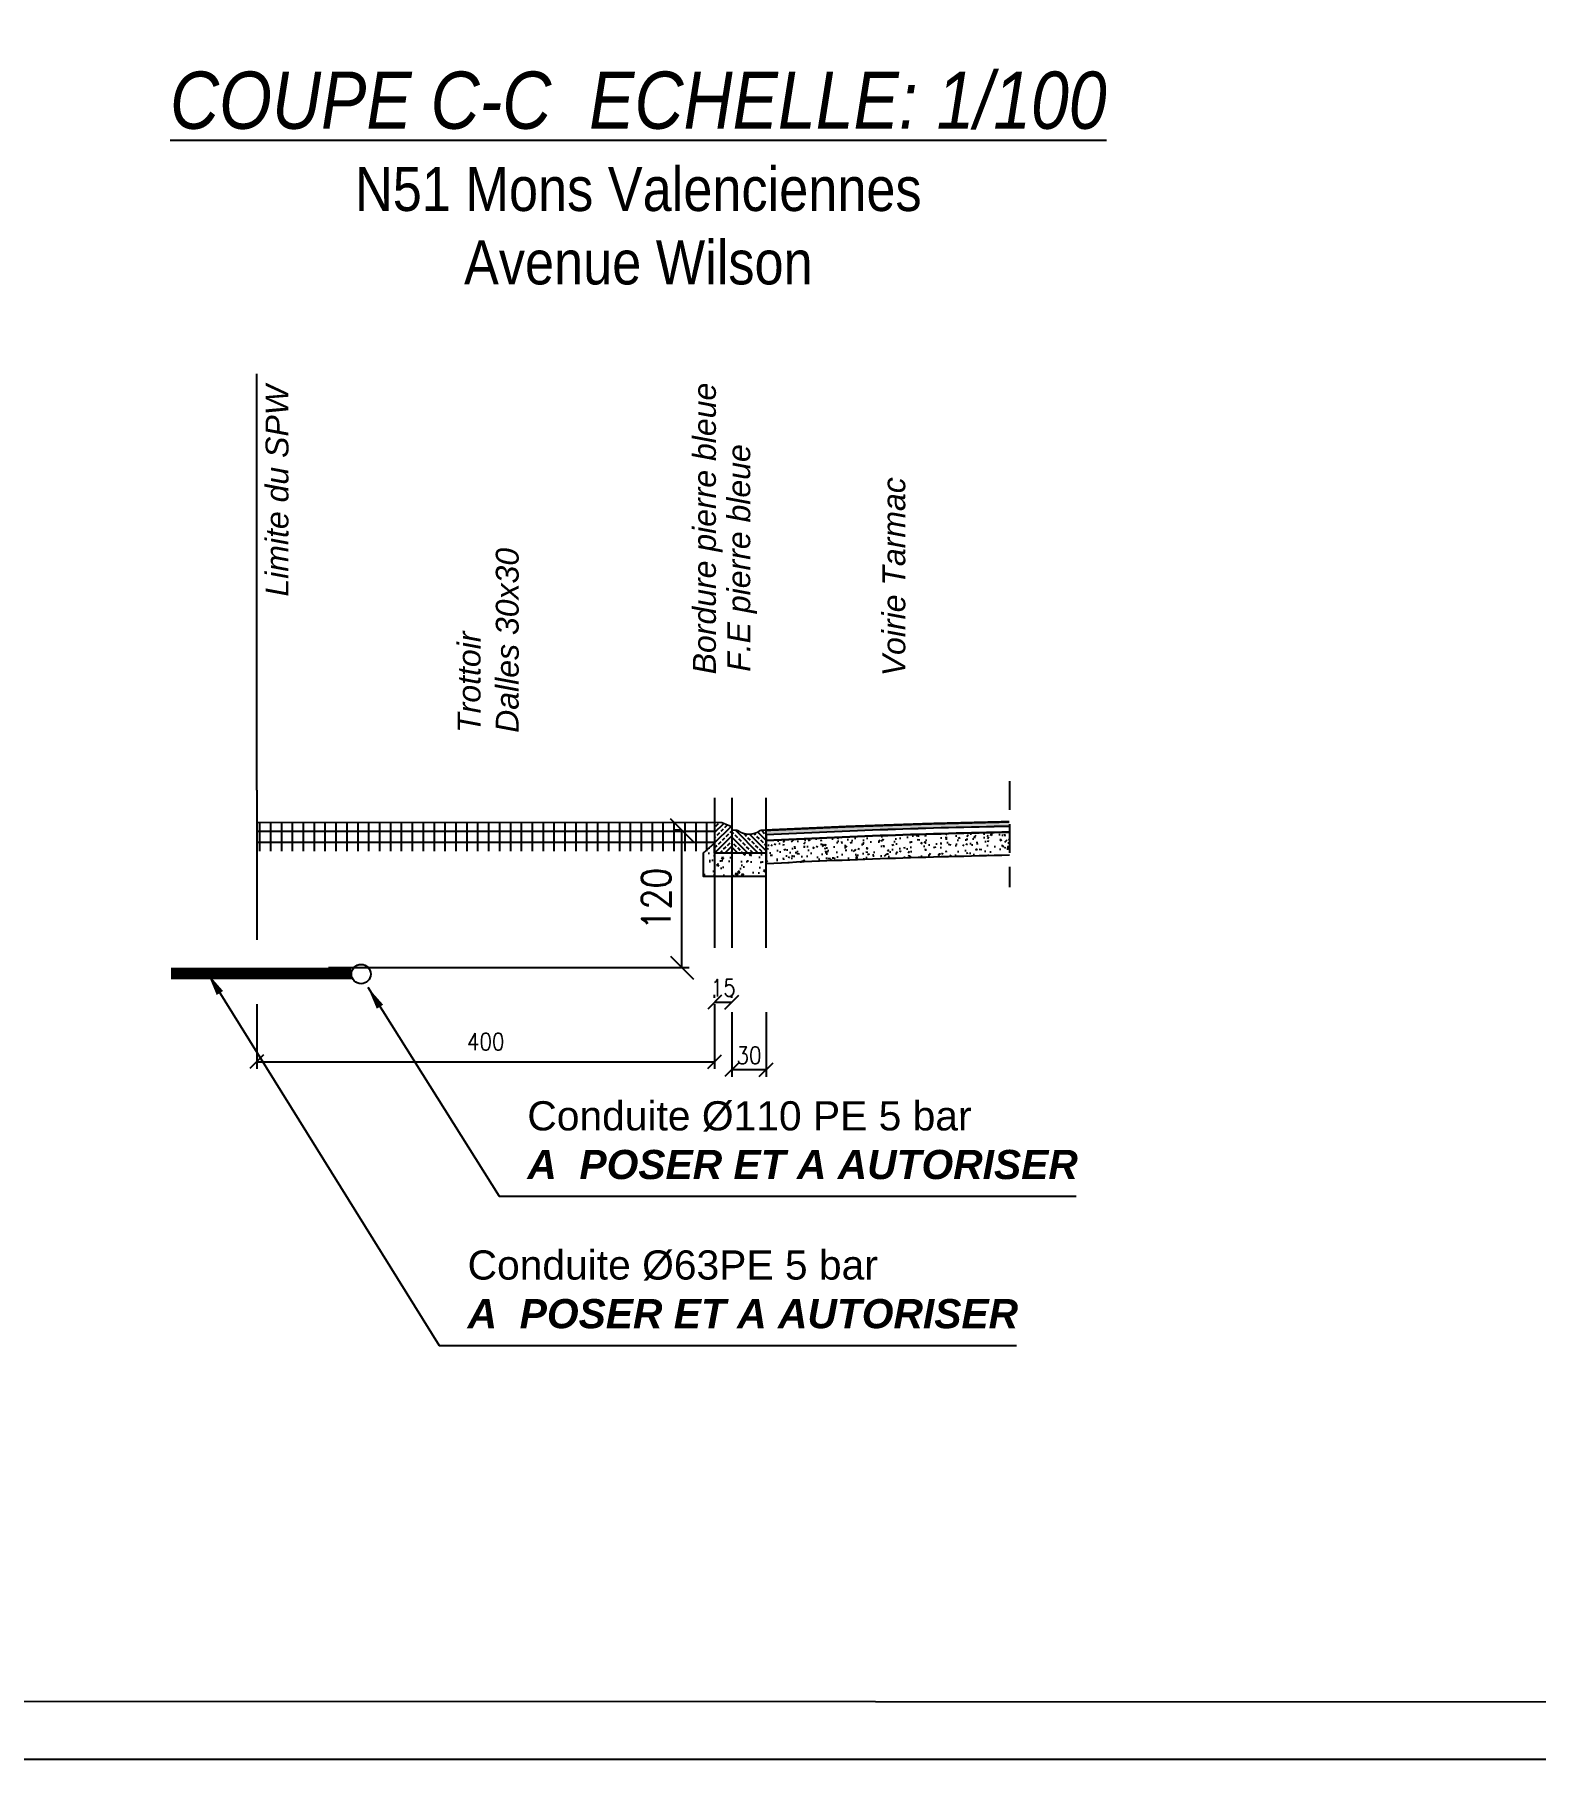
# Model space of a CAD drawing. Header units: millimetres. Extents: x 233857 to 235003, y 252930 to 253232.
# Drawn here: x 234454.8 to 234586, y 252930 to 253080.6 of the extents above; entities that cross this region are included whole.
import ezdxf

# ---------------------------------------------------------------- set-up
doc = ezdxf.new("R2010")
doc.units = ezdxf.units.MM
doc.linetypes.add('DASHED2', pattern=[0.375, 0.25, -0.125])
doc.layers.get('0').update_dxf_attribs({"linetype": 'CONTINUOUS'})
doc.layers.get('Defpoints').update_dxf_attribs({"linetype": 'CONTINUOUS'})
for name, color, linetype in [('1BP_POSE', 30, 'CONTINUOUS'), ('1CARTOUCHE', 7, 'CONTINUOUS'), ('1DIVERS', 7, 'CONTINUOUS'), ('1GAZ_POSE', 1, 'CONTINUOUS'), ('1MP_POSE', 1, 'CONTINUOUS')]:
    doc.layers.add(name, color=color, linetype=linetype)
doc.styles.add('ROMANS', font='romans.shx')
doc.styles.get("Standard").update_dxf_attribs({"font": 'romans.shx', "width": 0.85})
doc.dimstyles.new('1-500', dxfattribs={"dimtxt": 1.5, "dimasz": 1.2, "dimexe": 0.625, "dimexo": 0.625, "dimgap": 1, "dimtad": 1, "dimdec": 0, "dimlfac": 10, "dimzin": 0, "dimdsep": 46, "dimtxsty": 'Standard', "dimblk": 'OBLIQUE', "dimcen": -0.5, "dimadec": 0, "dimazin": 0, "dimtfac": 1, "dimtdec": 0, "dimtmove": 0, "dimatfit": 3, "dimfxl": 0, "dimtolj": 1, "dimtzin": 0, "dimarcsym": 0})
doc.dimstyles.get("Standard").update_dxf_attribs({"dimtxt": 1.5, "dimasz": 1.2, "dimexe": 0.625, "dimexo": 0.625, "dimgap": 0.25, "dimtad": 1, "dimdec": 1, "dimzin": 0, "dimdsep": 46, "dimtxsty": 'Standard', "dimcen": -0.5, "dimadec": 0, "dimazin": 0, "dimtfac": 1, "dimtdec": 1, "dimtmove": 0, "dimatfit": 3, "dimfxl": 0, "dimtolj": 1, "dimtzin": 0, "dimarcsym": 0})

# ---------------------------------------------------------------- blocks, each defined once
blk = doc.blocks.new('*U252')
h = blk.add_hatch()
h.set_pattern_fill('AR-SAND', color=256, scale=0.01, style=0)
h.set_pattern_definition([(37.50000000000001, (-265.1166229312829, -168.6836511047096), (-0.01600031295984046, 0.4894132373293424), [0, -0.38608, 0, -0.4318, 0, -0.41275]), (7.499999999999999, (-265.1166229312829, -168.6836511047096), (0.4495232831380027, 0.7168251005683542), [0, -0.20828, 0, -0.34798, 0, -0.13335]), (327.5, (-265.4290429312829, -168.6836511047096), (0.790992370241458, 0.001437184678545691), [0, -0.1269999999999999, 0, -0.4571999999999999, 0, -0.5968999999999998]), (317.5, (-265.4290429312829, -168.6836511047096), (0.7635564524722972, 0.2229293232572162), [0, -0.0635, 0, -0.29972, 0, -0.3429])])
edge = h.paths.add_edge_path()
edge.add_line((21.25566641888065, 0.3396946520166466), (21.25566641888065, 0.7401379666663388))
edge.add_arc((35.00000000005357, -699.5624713509444), 700.4374713867361, 91.12435853831519, 92.86419248543511)
edge.add_line((0, 0), (-1.412558958691079e-10, -0.400687812773981))
edge.add_arc((35.015015502089, -700.1629772441139), 700.6377901746462, 91.12526518597917, 92.86460235636082, ccw=False)
h = blk.add_hatch()
h.set_pattern_fill('AR-CONC', color=256, scale=0.01, style=0)
h.set_pattern_definition([(49.99999999999999, (-165.1166229312829, -161.988307528222), (1.82184668996004, -0.1593908553890309), [0.1905, -2.0955]), (355, (-165.1166229312829, -161.988307528222), (-0.3524282597566699, 1.9105664288218), [0.1524, -1.6764]), (100.451, (-164.9648029312829, -162.001590028222), (1.469425016659592, 1.751166878202919), [0.1619, -1.7809]), (46.1842, (-165.1166229312829, -161.480307528222), (2.710790408921299, -0.4204232793272715), [0.28575, -3.14325]), (96.6356, (-164.8907239312829, -161.515342528222), (2.374042344662371, 2.474255558900492), [0.24285, -2.67135]), (351.1840000000001, (-165.1166229312829, -161.480307528222), (2.374046058139339, 2.474251178605977), [0.2286, -2.5146]), (21, (-164.8626229312829, -161.607307528222), (1.516148798353833, -1.022655185167625), [0.1905, -2.0955]), (326.0000000000001, (-164.8626229312829, -161.607307528222), (0.6180202834764708, 1.841879661223193), [0.1524, -1.6764]), (71.4514, (-164.7362779312829, -161.692528528222), (2.134164907701245, 0.8192285771605745), [0.1619, -1.7809]), (37.50000000000001, (-165.1166229312829, -161.988307528222), (0.03088603250591817, 0.8455503887315311), [0, -1.65608, 0, -1.7018, 0, -1.68275]), (7.499999999999999, (-165.1166229312829, -161.988307528222), (0.6681966251030574, 1.001805748181195), [0, -0.9702799999999999, 0, -1.61798, 0, -0.6413500000000001]), (327.5, (-165.6830429312829, -161.988307528222), (1.355905951668714, -0.05728743992673458), [0, -0.6349999999999998, 0, -1.9812, 0, -2.628899999999999]), (317.5, (-165.9370429312829, -161.988307528222), (1.48129181386018, 0.2542649103333302), [0, -0.8255, 0, -1.31572, 0, -1.8669])])
h.paths.add_polyline_path([(21.25566641888065, -2.160768141763441), (21.25566641888065, -0.1599628296572462, 0.007589449027951177), (3.552713678800501e-15, -0.9014079051281385), (-2.721591840781912e-10, -2.900906108433304, -0.007591603539686655)])
at = {"linetype": 'DASHED2', "ltscale": 10}
blk.add_line((21.25566641888065, 4.290907767727504), (21.25566641888065, -4.984989800630615), dxfattribs=at)
at = {"const_width": 0.2, "flags": 128}
blk.add_lwpolyline([(0, 5.684341886080801e-14, -0.007591603539649292), (21.25566641888071, 0.7401379666662251, -0.007591603539649292)], format="xyb", dxfattribs=at)
at = {"flags": 128}
blk.add_lwpolyline([(21.25566641888076, 0.339694652016874, 0.007589435817328767), (-1.412558958691079e-10, -0.400687812773981), (0, 0)], format="xyb", dxfattribs=at)
at = {"layer": '1DIVERS', "flags": 128}
blk.add_lwpolyline([(-1.410569439030951e-10, -10.25974138211026), (-1.411422090313863e-10, 2.826101895454855)], dxfattribs=at)
at = {"layer": '1DIVERS'}
for points in [[(21.25566641888088, 0.3398314416506309, 0.007587261893371924), (-1.410853656125255e-10, -0.4001870873612461), (0, -0.9014079051282806, -0.007589449027951217), (21.25566641888076, -0.1599628296573883, -0.007589449027951217)], [(21.25566641888076, -0.1599628296573883, 0.007589449027951221), (0, -0.9014079051282806), (-2.721662895055488e-10, -2.900906108433219, -0.007591603539686608), (21.25566641888051, -2.160768141763242, -0.007591603539686608)]]:
    blk.add_lwpolyline(points, format="xyb", dxfattribs=at)
at = {"layer": '1DIVERS', "insert": (12.18121967713282, 13.44662950859853), "char_height": 2, "width": 22.04127934493987, "attachment_point": 7, "rotation": 90}
blk.add_mtext('{\\fArial|b0|i1|c0|p34;\\W1;Voirie Tarmac}', dxfattribs=at)
blk = doc.blocks.new('_Oblique')
at = {"color": 0, "linetype": 'ByBlock', "lineweight": -2}
blk.add_line((-0.5, -0.5), (0.5, 0.5), dxfattribs=at)
blk = doc.blocks.new('*D243')
at = {"layer": '1DIVERS', "color": 0, "lineweight": -2, "transparency": 16777216}
for p, q in [((-7.143696306157951e-15, -15.86803108362784), (-7.489699029702437e-15, -21.51887100397457)), ((39.99999999989814, -15.86803108362784), (39.99999999989814, -21.51887100397457)), ((-7.451430081145488e-15, -20.89387100397457), (39.99999999989814, -20.89387100397457))]:
    blk.add_line(p, q, dxfattribs=at)
at = {"layer": 'Defpoints', "color": 0, "transparency": 16777216}
for p in [(-7.105427357601002e-15, -15.24303108362784), (39.99999999989814, -15.24303108362784), (39.99999999989814, -20.89387100397457)]:
    blk.add_point(p, dxfattribs=at)
at = {"layer": '1DIVERS', "color": 0, "lineweight": -2, "transparency": 16777216, "xscale": 1.2, "yscale": 1.2, "zscale": 1.2, "rotation": 180}
blk.add_blockref('_Oblique', (-7.451430081145488e-15, -20.89387100397457), dxfattribs=at)
at = {"layer": '1DIVERS', "color": 0, "lineweight": -2, "transparency": 16777216, "xscale": 1.2, "yscale": 1.2, "zscale": 1.2}
blk.add_blockref('_Oblique', (39.99999999989814, -20.89387100397457), dxfattribs=at)
at = {"layer": '1DIVERS', "color": 0, "transparency": 16777216, "insert": (19.99999999994906, -19.14387100397457), "char_height": 1.5, "attachment_point": 5}
blk.add_mtext('\\A1;400', dxfattribs=at)
blk = doc.blocks.new('*D247')
at = {"layer": '1DIVERS', "color": 0, "lineweight": -2, "transparency": 16777216}
for p, q in [((234514.2681343213, 252996.4813959197), (234514.2681343213, 252996.7309754914)), ((234515.7681343213, 252996.4813959197), (234515.7681343213, 252996.7309754914)), ((234514.2681343213, 252996.1059754914), (234515.7681343213, 252996.1059754914))]:
    blk.add_line(p, q, dxfattribs=at)
at = {"layer": 'Defpoints', "color": 0, "transparency": 16777216}
for p in [(234514.2681343213, 252995.8563959197), (234515.7681343213, 252996.1059754914), (234515.7681343213, 252995.8563959197)]:
    blk.add_point(p, dxfattribs=at)
at = {"layer": '1DIVERS', "color": 0, "lineweight": -2, "transparency": 16777216, "xscale": 1.2, "yscale": 1.2, "zscale": 1.2, "rotation": 180}
blk.add_blockref('_Oblique', (234514.2681343213, 252996.1059754914), dxfattribs=at)
at = {"layer": '1DIVERS', "color": 0, "lineweight": -2, "transparency": 16777216, "xscale": 1.2, "yscale": 1.2, "zscale": 1.2}
blk.add_blockref('_Oblique', (234515.7681343213, 252996.1059754914), dxfattribs=at)
at = {"layer": '1DIVERS', "transparency": 16777216, "insert": (234515.0181343213, 252997.3559754914), "char_height": 1.5, "attachment_point": 5}
blk.add_mtext('\\A1;15', dxfattribs=at)
blk = doc.blocks.new('*D248')
at = {"layer": '1DIVERS', "color": 0, "lineweight": -2, "transparency": 16777216}
for p, q in [((234515.7681343213, 252995.2313959197), (234515.7681343213, 252989.5805559994)), ((234518.7681343213, 252995.2313959197), (234518.7681343213, 252989.5805559994)), ((234518.7681343213, 252990.2055559994), (234515.7681343213, 252990.2055559994))]:
    blk.add_line(p, q, dxfattribs=at)
at = {"layer": 'Defpoints', "color": 0, "transparency": 16777216}
for p in [(234515.7681343213, 252995.8563959197), (234518.7681343213, 252995.8563959197), (234515.7681343213, 252990.2055559994)]:
    blk.add_point(p, dxfattribs=at)
at = {"layer": '1DIVERS', "color": 0, "lineweight": -2, "transparency": 16777216, "xscale": 1.2, "yscale": 1.2, "zscale": 1.2, "rotation": 180}
blk.add_blockref('_Oblique', (234515.7681343213, 252990.2055559994), dxfattribs=at)
at = {"layer": '1DIVERS', "color": 0, "lineweight": -2, "transparency": 16777216, "xscale": 1.2, "yscale": 1.2, "zscale": 1.2}
blk.add_blockref('_Oblique', (234518.7681343213, 252990.2055559994), dxfattribs=at)
at = {"layer": '1DIVERS', "transparency": 16777216, "insert": (234517.2681343213, 252991.4555559994), "char_height": 1.5, "attachment_point": 5}
blk.add_mtext('\\A1;30', dxfattribs=at)
blk = doc.blocks.new('*D254')
at = {"layer": '1DIVERS', "color": 0, "lineweight": -2, "transparency": 16777216}
for p, q in [((234511.2457388338, 253011.1195903706), (234510.7896436547, 253011.1195903706)), ((234511.4146436547, 252999.1195903706), (234511.4146436547, 253011.1195903706)), ((234480.5313406179, 252999.1195903706), (234512.0396436547, 252999.1195903706))]:
    blk.add_line(p, q, dxfattribs=at)
at = {"layer": 'Defpoints', "color": 0, "transparency": 16777216}
for p in [(234511.4146436547, 253011.1195903706), (234511.8707388338, 253011.1195903706), (234479.9063406179, 252999.1195903706)]:
    blk.add_point(p, dxfattribs=at)
at = {"layer": '1DIVERS', "color": 0, "lineweight": -2, "transparency": 16777216, "xscale": 2, "yscale": 2, "zscale": 2}
for p, rotation in [((234511.4146436547, 253011.1195903706), 90), ((234511.4146436547, 252999.1195903706), 270)]:
    blk.add_blockref('_Oblique', p, dxfattribs=dict(at, rotation=rotation))
at = {"layer": '1DIVERS', "color": 0, "transparency": 16777216, "insert": (234509.1646436546, 253005.1195903707), "char_height": 2.5, "attachment_point": 5, "rotation": 90}
blk.add_mtext('\\A1;120', dxfattribs=at)
blk = doc.blocks.new('*U242')
at = {"layer": '1DIVERS'}
h = blk.add_hatch(dxfattribs=at)
h.set_pattern_fill('NET', color=256, scale=0.3, style=0)
h.set_pattern_definition([(7.016709298534877e-15, (29.99999999989819, -2.500499950009999), (0, 0.9524999999999999), []), (90, (29.99999999989819, -2.500499950009999), (-0.9524999999999999, 5.832380380939269e-17), [])])
h.paths.add_polyline_path([(0, -3.552713678800501e-15), (-7.105427357601002e-15, -2.500499950009999), (39.99999999989814, -2.500499950009999), (39.99999999989814, -3.552713678800501e-15)])
blk.add_line((-7.105427357601002e-15, 2.82610189545289), (-7.105427357601002e-15, -10.25974138211217), dxfattribs=at)
at = {"layer": '1DIVERS', "ltscale": 0.5, "const_width": 0.15, "flags": 128}
blk.add_lwpolyline([(39.99999999989814, -3.552713678800501e-15), (0, -3.552713678800501e-15)], dxfattribs=at)
at = {"layer": '1DIVERS', "insert": (22.9070966098327, 7.828517485116524), "char_height": 2, "width": 17.97526783889062, "attachment_point": 7, "rotation": 90}
blk.add_mtext('{\\fArial|b0|i1|c0|p34;\\W1;\\C7;Trottoir\\PDalles 30x30}', dxfattribs=at)
at = {"layer": '1DIVERS'}
dim = blk.add_linear_dim(base=(39.99999999989814, -20.89387100397457), p1=(-7.105427357601002e-15, -15.24303108362784), p2=(39.99999999989814, -15.24303108362784), angle=7.016709298534877e-15, dimstyle='1-500', dxfattribs=at)
dim.commit()
dim.dimension.update_dxf_attribs({"geometry": '*D243', "text_midpoint": (19.99999999994906, -19.14387100397457)})

msp = doc.modelspace()

# ---------------------------------------------------------------- hatches: boundary and pattern name
at = {"layer": '1DIVERS'}
h = msp.add_hatch(dxfattribs=at)
h.set_pattern_fill('ANSI33', color=256, scale=0.1, style=0)
h.set_pattern_definition([(45, (234514.2681343213, 253009.1195903707), (-0.4490128060534576, 0.4490128060534577), []), (45, (234514.7171473214, 253009.1195903707), (-0.4490128060534576, 0.4490128060534577), [0.3175, -0.15875])])
h.paths.add_polyline_path([(234514.8702302483, 253011.7986488116), (234514.2681343213, 253011.7986488116), (234514.2681343213, 253009.1195903707), (234515.7681343213, 253009.1195903707), (234515.7681343213, 253011.4272906762)])
h = msp.add_hatch(dxfattribs=at)
h.set_pattern_fill('AR-CONC', color=256, scale=0.01, angle=90, style=0)
h.set_pattern_definition([(140, (234516.7681343213, 253007.1195903707), (0.159390855389031, 1.82184668996004), [0.1905, -2.0955]), (85.00000000000001, (234516.7681343213, 253007.1195903707), (-1.9105664288218, -0.3524282597566698), [0.1524, -1.6764]), (190.451, (234516.7814168213, 253007.2714103707), (-1.751166878202919, 1.469425016659592), [0.1619, -1.7809]), (136.1842, (234516.2601343213, 253007.1195903707), (0.4204232793272716, 2.710790408921299), [0.28575, -3.14325]), (186.6356, (234516.2951693213, 253007.3454893708), (-2.474255558900492, 2.374042344662371), [0.24285, -2.67135]), (81.18400000000004, (234516.2601343213, 253007.1195903707), (-2.474251178605977, 2.374046058139339), [0.2286, -2.5146]), (111, (234516.3871343214, 253007.3735903708), (1.022655185167625, 1.516148798353833), [0.1905, -2.0955]), (56.00000000000004, (234516.3871343214, 253007.3735903708), (-1.841879661223193, 0.6180202834764709), [0.1524, -1.6764]), (161.4514, (234516.4723553213, 253007.4999353708), (-0.8192285771605744, 2.134164907701245), [0.1618999999999925, -1.78089999999994]), (127.5, (234516.7681343213, 253007.1195903707), (-0.8455503887315311, 0.03088603250591822), [0, -1.65608, 0, -1.7018, 0, -1.68275]), (97.49999999999987, (234516.7681343213, 253007.1195903707), (-1.001805748181195, 0.6681966251030576), [0, -0.9702799999999998, 0, -1.61798, 0, -0.64135]), (57.49999999999999, (234516.7681343213, 253006.5531703708), (0.05728743992673466, 1.355905951668714), [0, -0.635, 0, -1.9812, 0, -2.6289]), (47.5, (234516.7681343213, 253006.2991703707), (-0.25426491033333, 1.48129181386018), [0, -0.8255, 0, -1.31572, 0, -1.8669])])
h.paths.add_polyline_path([(234518.7681343213, 253009.1195903707), (234514.2681343213, 253009.1195903707), (234514.2681343213, 253009.9766888125), (234513.2681343213, 253009.1195903707), (234513.2681343213, 253007.1195903707), (234518.7681343213, 253007.1195903707)])
h = msp.add_hatch(dxfattribs=at)
h.set_pattern_fill('ANSI33', color=256, scale=0.1, angle=90, style=0)
h.set_pattern_definition([(135, (234520.7681343213, 253009.1195903707), (-0.4490128060534577, -0.4490128060534576), []), (135, (234520.7681343213, 253009.5686033707), (-0.4490128060534577, -0.4490128060534576), [0.3175, -0.15875])])
edge = h.paths.add_edge_path()
edge.add_line((234516.2681343213, 253011.1195903707), (234515.7681343213, 253011.1195903707))
edge.add_line((234515.7681343213, 253011.1195903707), (234515.7681343213, 253009.1195903707))
edge.add_line((234515.7681343213, 253009.1195903707), (234518.7681343213, 253009.1195903707))
edge.add_line((234518.7681343213, 253009.1195903707), (234518.7681343213, 253011.1195903707))
edge.add_line((234518.7681343213, 253011.1195903707), (234518.2681343213, 253011.1195903707))
edge.add_arc((234517.2681343213, 253012.3731617993), 1.603571428564278, 231.4199075614187, 308.5800924385813, ccw=False)

# ---------------------------------------------------------------- linework, layer by layer
at = {"layer": '1BP_POSE', "linetype": 'Continuous', "const_width": 1, "flags": 128}
msp.add_lwpolyline([(234482.5383373831, 252998.6025140956), (234466.7693692319, 252998.6025140956)], dxfattribs=at)
at = {"layer": '1CARTOUCHE'}
for points in [[(233857.3805249478, 253226.9575260268), (235003.0665092048, 253226.9575260268), (235003.0665092048, 252929.9575260268), (233857.3805249478, 252929.9575260268)], [(234792.8128948502, 253221.4124698622), (233867.0818445545, 253221.4124698622), (233867.0818445545, 252935.1575260269), (234792.8128948502, 252934.9575260269)]]:
    msp.add_lwpolyline(points, close=True, dxfattribs=at)
at = {"layer": '1DIVERS'}
for p, q in [((234514.2681343213, 253013.9456922662), (234514.2681343213, 253000.8598489886)), ((234515.7681343211, 253013.9456922662), (234515.7681343211, 253000.8598489886))]:
    msp.add_line(p, q, dxfattribs=at)
at = {"layer": '1DIVERS', "flags": 128}
msp.add_lwpolyline([(234474.2681343214, 253014.624750707), (234474.2681343214, 253050.9724582401)], dxfattribs=at)
at = {"layer": '1DIVERS', "ltscale": 0.5, "const_width": 0.15, "flags": 128}
msp.add_lwpolyline([(234514.8702302483, 253011.7986488116), (234514.2681343213, 253011.7986488116), (234514.2681343213, 253009.1195903707), (234515.7681343213, 253009.1195903707), (234515.7681343213, 253011.4272906762)], close=True, dxfattribs=at)
at = {"layer": '1DIVERS', "flags": 128}
msp.add_lwpolyline([(234518.7681343213, 253009.1195903707), (234514.2681343213, 253009.1195903707), (234514.2681343213, 253009.9766888125), (234513.2681343213, 253009.1195903707), (234513.2681343213, 253007.1195903707), (234518.7681343213, 253007.1195903707)], close=True, dxfattribs=at)
at = {"layer": '1DIVERS', "ltscale": 0.5, "const_width": 0.15, "flags": 128}
msp.add_lwpolyline([(234516.2681343213, 253011.1195903707), (234515.7681343213, 253011.1195903707), (234515.7681343213, 253009.1195903707), (234518.7681343213, 253009.1195903707), (234518.7681343213, 253011.1195903707), (234518.2681343213, 253011.1195903707, -0.3500000000002731)], format="xyb", close=True, dxfattribs=at)
at = {"layer": '1GAZ_POSE'}
msp.add_circle((234483.3792462901, 252998.5585576688), 0.8420569798618089, dxfattribs=at)

# ---------------------------------------------------------------- block references
at = {"layer": '1DIVERS'}
for name, p in [('*U252', (234518.7681343215, 253011.1195903707)), ('*U242', (234474.2681343214, 253011.7986488116))]:
    msp.add_blockref(name, p, dxfattribs=at)

# ---------------------------------------------------------------- texts
at = {"layer": '1BP_POSE', "linetype": 'Continuous', "insert": (234492.6848297844, 252974.4243735185), "char_height": 2.55, "attachment_point": 1, "style": 'ROMANS'}
msp.add_mtext('{\\fArial|b0|i0|c0|p34;Conduite %%C63PE 5 bar}\\P{\\fArial|b1|i1|c0|p34;A  POSER ET A AUTORISER}', dxfattribs=at)
at = {"layer": '1CARTOUCHE', "ltscale": 0.5, "insert": (234507.5994048229, 253077.3843644088), "char_height": 5, "width": 166.5427828817064, "attachment_point": 2}
msp.add_mtext('{\\fArial|b0|i1|c0|p34;\\LCOUPE C-C ^IECHELLE: 1/100\\P\\fArial|b0|i0|c0|p34;\\H0.7692x;\\lN51 Mons Valenciennes\\PAvenue Wilson}', dxfattribs=at)
at = {"layer": '1DIVERS', "char_height": 2, "attachment_point": 7, "rotation": 90}
for s, insert, width in [('{\\fArial|b0|i1|c0|p34;\\W1;\\C7;Limite du SPW}', (234477.0640529373, 253031.5260969859), 22.30804366028681), ('{\\fArial|b0|i1|c0|p34;\\W1;\\C7;Bordure pierre bleue}', (234514.9779533809, 253024.7344979865), 28.10795855925842), ('{\\fArial|b0|i1|c0|p34;\\W1;F.E pierre bleue}', (234517.9770566559, 253024.957640867), 25.17186363716061)]:
    msp.add_mtext(s, dxfattribs=dict(at, insert=insert, width=width))
at = {"layer": '1MP_POSE', "linetype": 'Continuous', "insert": (234497.9029476729, 252987.4515835227), "char_height": 2.55, "attachment_point": 1, "style": 'ROMANS'}
msp.add_mtext('{\\fArial|b0|i0|c0|p34;Conduite %%C110 PE 5 bar}\\P{\\fArial|b1|i1|c0|p34;A  POSER ET A AUTORISER}', dxfattribs=at)

# ---------------------------------------------------------------- dimensions: what is measured, and where the dimension line sits
at = {"layer": '1DIVERS'}
dim = msp.add_linear_dim(base=(234511.4146436547, 253011.1195903706), p1=(234479.9063406179, 252999.1195903706), p2=(234511.8707388338, 253011.1195903706), angle=90, dimstyle='1-500', override={"dimtxt": 2.5, "dimasz": 2}, dxfattribs=at)
dim.commit()
dim.dimension.update_dxf_attribs({"geometry": '*D254', "text_midpoint": (234509.1646436546, 253005.1195903707)})
dim = msp.add_linear_dim(base=(234515.7681343213, 252996.1059754914), p1=(234514.2681343213, 252995.8563959197), p2=(234515.7681343213, 252995.8563959197), dimstyle='1-500', override={"dimgap": 0.5, "dimclrt": 256}, dxfattribs=at)
dim.commit()
dim.dimension.update_dxf_attribs({"geometry": '*D247', "text_midpoint": (234515.0181343213, 252996.1059754914), "dimtype": 160})
dim = msp.add_linear_dim(base=(234515.7681343213, 252990.2055559994), p1=(234518.7681343213, 252995.8563959197), p2=(234515.7681343213, 252995.8563959197), angle=180, dimstyle='1-500', override={"dimgap": 0.5, "dimclrt": 256}, dxfattribs=at)
dim.commit()
dim.dimension.update_dxf_attribs({"geometry": '*D248', "text_midpoint": (234517.2681343213, 252990.2055559994), "dimtype": 160})

# ---------------------------------------------------------------- leaders
at = {"layer": '1BP_POSE', "linetype": 'Continuous', "annotation_type": 0, "has_hookline": 1, "hookline_direction": 0, "text_width": 48.16473396998635}
msp.add_leader([(234469.988143521, 252998.6025140956), (234490.2113904785, 252966.1309546914), (234492.2113904785, 252966.1309546914)], dimstyle='Standard', override={"dimasz": 2}, dxfattribs=at)
at = {"layer": '1GAZ_POSE', "linetype": 'Continuous', "annotation_type": 0, "has_hookline": 1, "hookline_direction": 0, "text_width": 48.16473396998635}
msp.add_leader([(234483.9666455963, 252997.3998389201), (234495.429508367, 252979.1581646956), (234497.429508367, 252979.1581646956)], dimstyle='Standard', override={"dimasz": 2}, dxfattribs=at)

doc.saveas('drawing.dxf')
